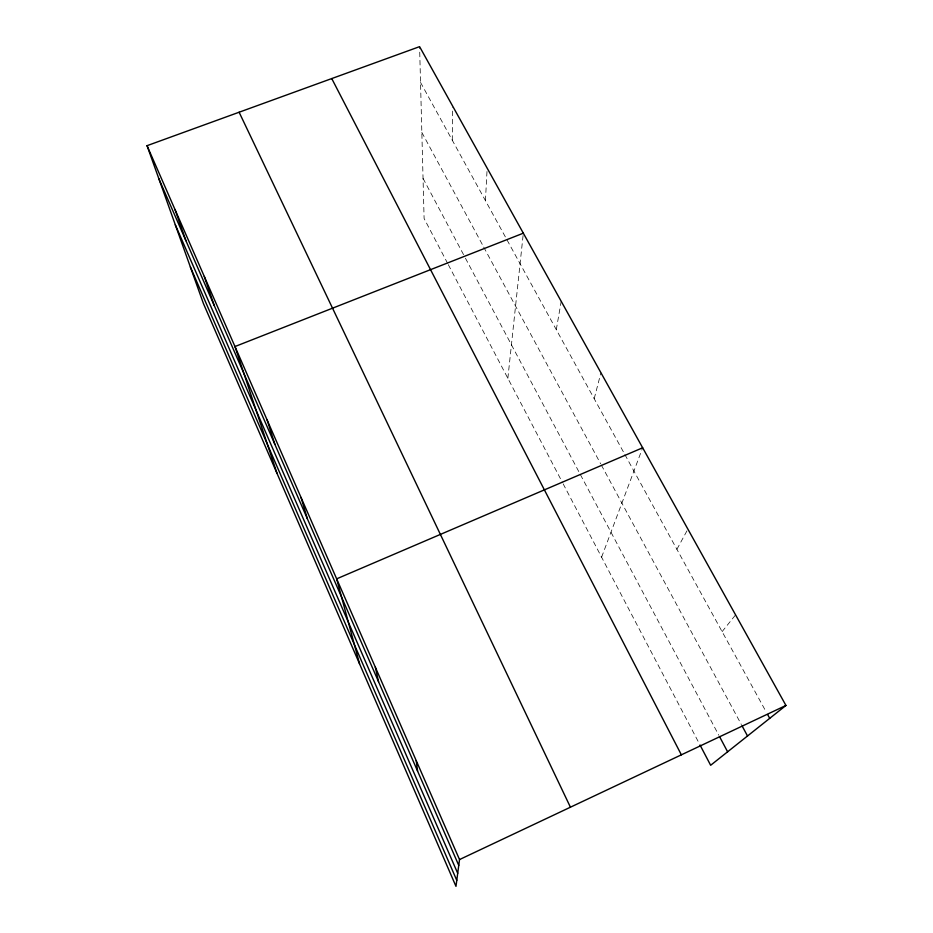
<?xml version="1.0" encoding="UTF-8"?>
<svg xmlns="http://www.w3.org/2000/svg" width="933" height="933" viewBox="0 0 933 933"><rect width="100%" height="100%" fill="white"/><g stroke="black" fill="none" stroke-linecap="round" stroke-linejoin="round"><path stroke-width="0.7" stroke-dasharray="4.67 3.5" d="M452.283 140.253L452.61 107.493M485.44 200.63L487.166 168.185M507.855 378.297L523.18 234.58M556.29 329.664L561.199 301.312M594.193 398.706L600.934 372.757M601.598 557.199L642.172 449.076M676.891 549.315L687.889 529.128M722.095 631.641L735.577 614.894M420.526 82.407L624.165 453.286M624.865 454.558L766.215 711.972M421.833 132.404L483.026 245.811M483.714 247.093L600.642 463.771M601.33 465.042L741.35 724.544M423.046 178.39L464.762 256.925M465.427 258.184L718.807 735.216M447.642 263.398L424.095 218.474L419.593 46.65M448.318 264.68L562.482 482.559M563.147 483.83L699.342 743.718"/><path stroke-width="1.4" d="M147.052 145.676L459.526 859.561L455.98 886.35L203.464 303.645L147.052 145.676L419.593 46.65L785.948 705.453L710.643 765.282L700.007 744.989M459.526 859.561L785.948 705.453M642.662 447.782L336.65 578.845L359.555 663.83M523.32 233.192L234.976 346.54L276.984 473.299M767.614 714.526L769.713 718.352M742.038 725.816L747.52 735.985M719.483 736.499L727.612 751.8M331.751 78.57L681.37 754.832M239.116 112.228L570.425 807.197M158.855 178.728L458.756 865.381M175.299 224.783L457.706 873.3M190.379 266.978L456.773 880.355M175.007 209.54L185.935 240.726M204.28 276.425L214.24 305.534M267.188 420.142L274.885 444.376M301.032 497.476L307.412 518.853M375.346 667.247L378.565 681.778M416.235 760.675L417.576 771.101"/></g></svg>
